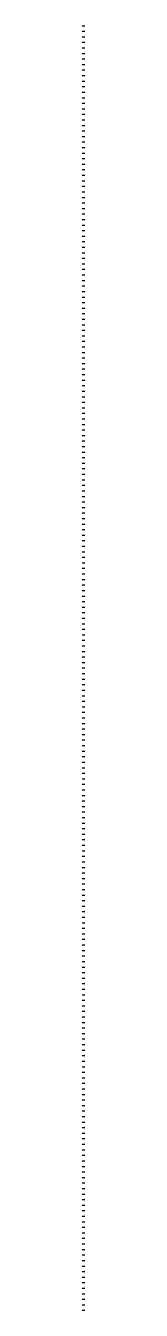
# Model space of a CAD drawing. Extents: x -13000 to 3070, y -764 to 30585.
# Drawn here: x -13000 to -12999, y 464 to 928 of the extents above; entities that cross this region are included whole.
import ezdxf

# ---------------------------------------------------------------- set-up
doc = ezdxf.new("R2010")
doc.units = 0
for name, color, linetype in [('COTA', 241, 'Continuous'), ('Hachura', 251, 'Continuous'), ('Madeira', 126, 'Continuous'), ('Painéis', 200, 'Continuous'), ('SARR_3.5x7', 81, 'Continuous'), ('texto', 7, 'Continuous')]:
    doc.layers.add(name, color=color, linetype=linetype)

msp = doc.modelspace()

# ---------------------------------------------------------------- linework, layer by layer
for p, q in [((-13000, 928), (-12999, 928)), ((-13000, 926), (-12999, 926)), ((-13000, 924), (-12999, 924)), ((-13000, 922), (-12999, 922)), ((-13000, 920), (-12999, 920)), ((-13000, 918), (-12999, 918)), ((-13000, 916), (-12999, 916)), ((-13000, 914), (-12999, 914)), ((-13000, 912), (-12999, 912)), ((-13000, 910), (-12999, 910)), ((-13000, 908), (-12999, 908)), ((-13000, 906), (-12999, 906)), ((-13000, 904), (-12999, 904)), ((-13000, 902), (-12999, 902)), ((-13000, 900), (-12999, 900)), ((-13000, 898), (-12999, 898)), ((-13000, 896), (-12999, 896)), ((-13000, 894), (-12999, 894)), ((-13000, 892), (-12999, 892)), ((-13000, 890), (-12999, 890)), ((-13000, 888), (-12999, 888)), ((-13000, 886), (-12999, 886)), ((-13000, 884), (-12999, 884)), ((-13000, 882), (-12999, 882)), ((-13000, 880), (-12999, 880)), ((-13000, 878), (-12999, 878)), ((-13000, 876), (-12999, 876)), ((-13000, 874), (-12999, 874)), ((-13000, 872), (-12999, 872)), ((-13000, 870), (-12999, 870)), ((-13000, 868), (-12999, 868)), ((-13000, 866), (-12999, 866)), ((-13000, 864), (-12999, 864)), ((-13000, 862), (-12999, 862)), ((-13000, 860), (-12999, 860)), ((-13000, 858), (-12999, 858)), ((-13000, 856), (-12999, 856)), ((-13000, 854), (-12999, 854)), ((-13000, 852), (-12999, 852)), ((-13000, 850), (-12999, 850)), ((-13000, 848), (-12999, 848)), ((-13000, 846), (-12999, 846)), ((-13000, 844), (-12999, 844)), ((-13000, 842), (-12999, 842)), ((-13000, 840), (-12999, 840)), ((-13000, 838), (-12999, 838)), ((-13000, 836), (-12999, 836)), ((-13000, 834), (-12999, 834)), ((-13000, 832), (-12999, 832)), ((-13000, 830), (-12999, 830)), ((-13000, 828), (-12999, 828)), ((-13000, 826), (-12999, 826)), ((-13000, 824), (-12999, 824)), ((-13000, 822), (-12999, 822)), ((-13000, 820), (-12999, 820)), ((-13000, 818), (-12999, 818)), ((-13000, 816), (-12999, 816)), ((-13000, 814), (-12999, 814)), ((-13000, 812), (-12999, 812)), ((-13000, 810), (-12999, 810)), ((-13000, 808), (-12999, 808)), ((-13000, 806), (-12999, 806)), ((-13000, 804), (-12999, 804)), ((-13000, 802), (-12999, 802)), ((-13000, 800), (-12999, 800)), ((-13000, 798), (-12999, 798)), ((-13000, 796), (-12999, 796)), ((-13000, 794), (-12999, 794)), ((-13000, 792), (-12999, 792)), ((-13000, 790), (-12999, 790)), ((-13000, 788), (-12999, 788)), ((-13000, 786), (-12999, 786)), ((-13000, 784), (-12999, 784)), ((-13000, 782), (-12999, 782)), ((-13000, 780), (-12999, 780)), ((-13000, 778), (-12999, 778)), ((-13000, 776), (-12999, 776)), ((-13000, 774), (-12999, 774)), ((-13000, 772), (-12999, 772)), ((-13000, 770), (-12999, 770)), ((-13000, 768), (-12999, 768)), ((-13000, 766), (-12999, 766)), ((-13000, 764), (-12999, 764)), ((-13000, 762), (-12999, 762)), ((-13000, 760), (-12999, 760)), ((-13000, 758), (-12999, 758)), ((-13000, 756), (-12999, 756)), ((-13000, 754), (-12999, 754)), ((-13000, 752), (-12999, 752)), ((-13000, 750), (-12999, 750)), ((-13000, 748), (-12999, 748)), ((-13000, 746), (-12999, 746)), ((-13000, 744), (-12999, 744)), ((-13000, 742), (-12999, 742)), ((-13000, 740), (-12999, 740)), ((-13000, 738), (-12999, 738)), ((-13000, 736), (-12999, 736)), ((-13000, 734), (-12999, 734)), ((-13000, 732), (-12999, 732)), ((-13000, 730), (-12999, 730)), ((-13000, 728), (-12999, 728)), ((-13000, 726), (-12999, 726)), ((-13000, 724), (-12999, 724)), ((-13000, 722), (-12999, 722)), ((-13000, 720), (-12999, 720)), ((-13000, 718), (-12999, 718)), ((-13000, 716), (-12999, 716)), ((-13000, 714), (-12999, 714)), ((-13000, 712), (-12999, 712)), ((-13000, 710), (-12999, 710)), ((-13000, 708), (-12999, 708)), ((-13000, 706), (-12999, 706)), ((-13000, 704), (-12999, 704)), ((-13000, 702), (-12999, 702)), ((-13000, 700), (-12999, 700)), ((-13000, 698), (-12999, 698)), ((-13000, 696), (-12999, 696)), ((-13000, 694), (-12999, 694)), ((-13000, 692), (-12999, 692)), ((-13000, 690), (-12999, 690)), ((-13000, 688), (-12999, 688)), ((-13000, 686), (-12999, 686)), ((-13000, 684), (-12999, 684)), ((-13000, 682), (-12999, 682)), ((-13000, 680), (-12999, 680)), ((-13000, 678), (-12999, 678)), ((-13000, 676), (-12999, 676)), ((-13000, 674), (-12999, 674)), ((-13000, 672), (-12999, 672)), ((-13000, 670), (-12999, 670)), ((-13000, 668), (-12999, 668)), ((-13000, 666), (-12999, 666)), ((-13000, 664), (-12999, 664)), ((-13000, 662), (-12999, 662)), ((-13000, 660), (-12999, 660)), ((-13000, 658), (-12999, 658)), ((-13000, 656), (-12999, 656)), ((-13000, 654), (-12999, 654)), ((-13000, 652), (-12999, 652)), ((-13000, 650), (-12999, 650)), ((-13000, 648), (-12999, 648)), ((-13000, 646), (-12999, 646)), ((-13000, 644), (-12999, 644)), ((-13000, 642), (-12999, 642)), ((-13000, 640), (-12999, 640)), ((-13000, 638), (-12999, 638)), ((-13000, 636), (-12999, 636)), ((-13000, 634), (-12999, 634)), ((-13000, 632), (-12999, 632)), ((-13000, 630), (-12999, 630)), ((-13000, 628), (-12999, 628)), ((-13000, 626), (-12999, 626)), ((-13000, 624), (-12999, 624)), ((-13000, 622), (-12999, 622)), ((-13000, 620), (-12999, 620)), ((-13000, 618), (-12999, 618)), ((-13000, 616), (-12999, 616)), ((-13000, 614), (-12999, 614)), ((-13000, 612), (-12999, 612)), ((-13000, 610), (-12999, 610)), ((-13000, 608), (-12999, 608)), ((-13000, 606), (-12999, 606)), ((-13000, 604), (-12999, 604)), ((-13000, 602), (-12999, 602)), ((-13000, 600), (-12999, 600)), ((-13000, 598), (-12999, 598)), ((-13000, 596), (-12999, 596)), ((-13000, 594), (-12999, 594)), ((-13000, 592), (-12999, 592)), ((-13000, 590), (-12999, 590)), ((-13000, 588), (-12999, 588)), ((-13000, 586), (-12999, 586)), ((-13000, 584), (-12999, 584)), ((-13000, 582), (-12999, 582)), ((-13000, 580), (-12999, 580)), ((-13000, 578), (-12999, 578)), ((-13000, 576), (-12999, 576)), ((-13000, 574), (-12999, 574)), ((-13000, 572), (-12999, 572)), ((-13000, 570), (-12999, 570)), ((-13000, 568), (-12999, 568)), ((-13000, 566), (-12999, 566)), ((-13000, 564), (-12999, 564)), ((-13000, 562), (-12999, 562)), ((-13000, 560), (-12999, 560)), ((-13000, 558), (-12999, 558)), ((-13000, 556), (-12999, 556)), ((-13000, 554), (-12999, 554)), ((-13000, 552), (-12999, 552)), ((-13000, 550), (-12999, 550)), ((-13000, 548), (-12999, 548)), ((-13000, 546), (-12999, 546)), ((-13000, 544), (-12999, 544)), ((-13000, 542), (-12999, 542)), ((-13000, 540), (-12999, 540)), ((-13000, 538), (-12999, 538)), ((-13000, 536), (-12999, 536)), ((-13000, 534), (-12999, 534)), ((-13000, 532), (-12999, 532)), ((-13000, 530), (-12999, 530)), ((-13000, 528), (-12999, 528)), ((-13000, 526), (-12999, 526)), ((-13000, 524), (-12999, 524)), ((-13000, 522), (-12999, 522)), ((-13000, 520), (-12999, 520)), ((-13000, 518), (-12999, 518)), ((-13000, 516), (-12999, 516)), ((-13000, 514), (-12999, 514)), ((-13000, 512), (-12999, 512)), ((-13000, 510), (-12999, 510)), ((-13000, 508), (-12999, 508)), ((-13000, 506), (-12999, 506)), ((-13000, 504), (-12999, 504)), ((-13000, 502), (-12999, 502)), ((-13000, 500), (-12999, 500)), ((-13000, 498), (-12999, 498)), ((-13000, 496), (-12999, 496)), ((-13000, 494), (-12999, 494)), ((-13000, 492), (-12999, 492)), ((-13000, 490), (-12999, 490)), ((-13000, 488), (-12999, 488)), ((-13000, 486), (-12999, 486)), ((-13000, 484), (-12999, 484)), ((-13000, 482), (-12999, 482)), ((-13000, 480), (-12999, 480)), ((-13000, 478), (-12999, 478)), ((-13000, 476), (-12999, 476)), ((-13000, 474), (-12999, 474)), ((-13000, 472), (-12999, 472)), ((-13000, 470), (-12999, 470)), ((-13000, 468), (-12999, 468)), ((-13000, 466), (-12999, 466)), ((-13000, 464), (-12999, 464))]:
    msp.add_line(p, q)
at = {"layer": 'COTA'}
for p, q in [((-13000, 928), (-12999, 928)), ((-13000, 926), (-12999, 926)), ((-13000, 924), (-12999, 924)), ((-13000, 922), (-12999, 922)), ((-13000, 920), (-12999, 920)), ((-13000, 918), (-12999, 918)), ((-13000, 916), (-12999, 916)), ((-13000, 914), (-12999, 914)), ((-13000, 912), (-12999, 912)), ((-13000, 910), (-12999, 910)), ((-13000, 908), (-12999, 908)), ((-13000, 906), (-12999, 906)), ((-13000, 904), (-12999, 904)), ((-13000, 902), (-12999, 902)), ((-13000, 900), (-12999, 900)), ((-13000, 898), (-12999, 898)), ((-13000, 896), (-12999, 896)), ((-13000, 894), (-12999, 894)), ((-13000, 892), (-12999, 892)), ((-13000, 890), (-12999, 890)), ((-13000, 888), (-12999, 888)), ((-13000, 886), (-12999, 886)), ((-13000, 884), (-12999, 884)), ((-13000, 882), (-12999, 882)), ((-13000, 880), (-12999, 880)), ((-13000, 878), (-12999, 878)), ((-13000, 876), (-12999, 876)), ((-13000, 874), (-12999, 874)), ((-13000, 872), (-12999, 872)), ((-13000, 870), (-12999, 870)), ((-13000, 868), (-12999, 868)), ((-13000, 866), (-12999, 866)), ((-13000, 864), (-12999, 864)), ((-13000, 862), (-12999, 862)), ((-13000, 860), (-12999, 860)), ((-13000, 858), (-12999, 858)), ((-13000, 856), (-12999, 856)), ((-13000, 854), (-12999, 854)), ((-13000, 852), (-12999, 852)), ((-13000, 850), (-12999, 850)), ((-13000, 848), (-12999, 848)), ((-13000, 846), (-12999, 846)), ((-13000, 844), (-12999, 844)), ((-13000, 842), (-12999, 842)), ((-13000, 840), (-12999, 840)), ((-13000, 838), (-12999, 838)), ((-13000, 836), (-12999, 836)), ((-13000, 834), (-12999, 834)), ((-13000, 832), (-12999, 832)), ((-13000, 830), (-12999, 830)), ((-13000, 828), (-12999, 828)), ((-13000, 826), (-12999, 826)), ((-13000, 824), (-12999, 824)), ((-13000, 822), (-12999, 822)), ((-13000, 820), (-12999, 820)), ((-13000, 818), (-12999, 818)), ((-13000, 816), (-12999, 816)), ((-13000, 814), (-12999, 814)), ((-13000, 812), (-12999, 812)), ((-13000, 810), (-12999, 810)), ((-13000, 808), (-12999, 808)), ((-13000, 806), (-12999, 806)), ((-13000, 804), (-12999, 804)), ((-13000, 802), (-12999, 802)), ((-13000, 800), (-12999, 800)), ((-13000, 798), (-12999, 798)), ((-13000, 796), (-12999, 796)), ((-13000, 794), (-12999, 794)), ((-13000, 792), (-12999, 792)), ((-13000, 790), (-12999, 790)), ((-13000, 788), (-12999, 788)), ((-13000, 786), (-12999, 786)), ((-13000, 784), (-12999, 784)), ((-13000, 782), (-12999, 782)), ((-13000, 780), (-12999, 780)), ((-13000, 778), (-12999, 778)), ((-13000, 776), (-12999, 776)), ((-13000, 774), (-12999, 774)), ((-13000, 772), (-12999, 772)), ((-13000, 770), (-12999, 770)), ((-13000, 768), (-12999, 768)), ((-13000, 766), (-12999, 766)), ((-13000, 764), (-12999, 764)), ((-13000, 762), (-12999, 762)), ((-13000, 760), (-12999, 760)), ((-13000, 758), (-12999, 758)), ((-13000, 756), (-12999, 756)), ((-13000, 754), (-12999, 754)), ((-13000, 752), (-12999, 752)), ((-13000, 750), (-12999, 750)), ((-13000, 748), (-12999, 748)), ((-13000, 746), (-12999, 746)), ((-13000, 744), (-12999, 744)), ((-13000, 742), (-12999, 742)), ((-13000, 740), (-12999, 740)), ((-13000, 738), (-12999, 738)), ((-13000, 736), (-12999, 736)), ((-13000, 734), (-12999, 734)), ((-13000, 732), (-12999, 732)), ((-13000, 730), (-12999, 730)), ((-13000, 728), (-12999, 728)), ((-13000, 726), (-12999, 726)), ((-13000, 724), (-12999, 724)), ((-13000, 722), (-12999, 722)), ((-13000, 720), (-12999, 720)), ((-13000, 718), (-12999, 718)), ((-13000, 716), (-12999, 716)), ((-13000, 714), (-12999, 714)), ((-13000, 712), (-12999, 712)), ((-13000, 710), (-12999, 710)), ((-13000, 708), (-12999, 708)), ((-13000, 706), (-12999, 706)), ((-13000, 704), (-12999, 704)), ((-13000, 702), (-12999, 702)), ((-13000, 700), (-12999, 700)), ((-13000, 698), (-12999, 698)), ((-13000, 696), (-12999, 696)), ((-13000, 694), (-12999, 694)), ((-13000, 692), (-12999, 692)), ((-13000, 690), (-12999, 690)), ((-13000, 688), (-12999, 688)), ((-13000, 686), (-12999, 686)), ((-13000, 684), (-12999, 684)), ((-13000, 682), (-12999, 682)), ((-13000, 680), (-12999, 680)), ((-13000, 678), (-12999, 678)), ((-13000, 676), (-12999, 676)), ((-13000, 674), (-12999, 674)), ((-13000, 672), (-12999, 672)), ((-13000, 670), (-12999, 670)), ((-13000, 668), (-12999, 668)), ((-13000, 666), (-12999, 666)), ((-13000, 664), (-12999, 664)), ((-13000, 662), (-12999, 662)), ((-13000, 660), (-12999, 660)), ((-13000, 658), (-12999, 658)), ((-13000, 656), (-12999, 656)), ((-13000, 654), (-12999, 654)), ((-13000, 652), (-12999, 652)), ((-13000, 650), (-12999, 650)), ((-13000, 648), (-12999, 648)), ((-13000, 646), (-12999, 646)), ((-13000, 644), (-12999, 644)), ((-13000, 642), (-12999, 642)), ((-13000, 640), (-12999, 640)), ((-13000, 638), (-12999, 638)), ((-13000, 636), (-12999, 636)), ((-13000, 634), (-12999, 634)), ((-13000, 632), (-12999, 632)), ((-13000, 630), (-12999, 630)), ((-13000, 628), (-12999, 628)), ((-13000, 626), (-12999, 626)), ((-13000, 624), (-12999, 624)), ((-13000, 622), (-12999, 622)), ((-13000, 620), (-12999, 620)), ((-13000, 618), (-12999, 618)), ((-13000, 616), (-12999, 616)), ((-13000, 614), (-12999, 614)), ((-13000, 612), (-12999, 612)), ((-13000, 610), (-12999, 610)), ((-13000, 608), (-12999, 608)), ((-13000, 606), (-12999, 606)), ((-13000, 604), (-12999, 604)), ((-13000, 602), (-12999, 602)), ((-13000, 600), (-12999, 600)), ((-13000, 598), (-12999, 598)), ((-13000, 596), (-12999, 596)), ((-13000, 594), (-12999, 594)), ((-13000, 592), (-12999, 592)), ((-13000, 590), (-12999, 590)), ((-13000, 588), (-12999, 588)), ((-13000, 586), (-12999, 586)), ((-13000, 584), (-12999, 584)), ((-13000, 582), (-12999, 582)), ((-13000, 580), (-12999, 580)), ((-13000, 578), (-12999, 578)), ((-13000, 576), (-12999, 576)), ((-13000, 574), (-12999, 574)), ((-13000, 572), (-12999, 572)), ((-13000, 570), (-12999, 570)), ((-13000, 568), (-12999, 568)), ((-13000, 566), (-12999, 566)), ((-13000, 564), (-12999, 564)), ((-13000, 562), (-12999, 562)), ((-13000, 560), (-12999, 560)), ((-13000, 558), (-12999, 558)), ((-13000, 556), (-12999, 556)), ((-13000, 554), (-12999, 554)), ((-13000, 552), (-12999, 552)), ((-13000, 550), (-12999, 550)), ((-13000, 548), (-12999, 548)), ((-13000, 546), (-12999, 546)), ((-13000, 544), (-12999, 544)), ((-13000, 542), (-12999, 542)), ((-13000, 540), (-12999, 540)), ((-13000, 538), (-12999, 538)), ((-13000, 536), (-12999, 536)), ((-13000, 534), (-12999, 534)), ((-13000, 532), (-12999, 532)), ((-13000, 530), (-12999, 530)), ((-13000, 528), (-12999, 528)), ((-13000, 526), (-12999, 526)), ((-13000, 524), (-12999, 524)), ((-13000, 522), (-12999, 522)), ((-13000, 520), (-12999, 520)), ((-13000, 518), (-12999, 518)), ((-13000, 516), (-12999, 516)), ((-13000, 514), (-12999, 514)), ((-13000, 512), (-12999, 512)), ((-13000, 510), (-12999, 510)), ((-13000, 508), (-12999, 508)), ((-13000, 506), (-12999, 506)), ((-13000, 504), (-12999, 504)), ((-13000, 502), (-12999, 502)), ((-13000, 500), (-12999, 500)), ((-13000, 498), (-12999, 498)), ((-13000, 496), (-12999, 496)), ((-13000, 494), (-12999, 494)), ((-13000, 492), (-12999, 492)), ((-13000, 490), (-12999, 490)), ((-13000, 488), (-12999, 488)), ((-13000, 486), (-12999, 486)), ((-13000, 484), (-12999, 484)), ((-13000, 482), (-12999, 482)), ((-13000, 480), (-12999, 480)), ((-13000, 478), (-12999, 478)), ((-13000, 476), (-12999, 476)), ((-13000, 474), (-12999, 474)), ((-13000, 472), (-12999, 472)), ((-13000, 470), (-12999, 470)), ((-13000, 468), (-12999, 468)), ((-13000, 466), (-12999, 466)), ((-13000, 464), (-12999, 464))]:
    msp.add_line(p, q, dxfattribs=at)
at = {"layer": 'Hachura'}
for p, q in [((-13000, 912), (-12999, 912)), ((-13000, 910), (-12999, 910)), ((-13000, 908), (-12999, 908)), ((-13000, 906), (-12999, 906)), ((-13000, 904), (-12999, 904)), ((-13000, 902), (-12999, 902)), ((-13000, 900), (-12999, 900)), ((-13000, 898), (-12999, 898)), ((-13000, 896), (-12999, 896)), ((-13000, 894), (-12999, 894)), ((-13000, 892), (-12999, 892)), ((-13000, 890), (-12999, 890)), ((-13000, 888), (-12999, 888)), ((-13000, 886), (-12999, 886)), ((-13000, 884), (-12999, 884)), ((-13000, 882), (-12999, 882)), ((-13000, 880), (-12999, 880)), ((-13000, 878), (-12999, 878)), ((-13000, 876), (-12999, 876)), ((-13000, 874), (-12999, 874)), ((-13000, 872), (-12999, 872)), ((-13000, 870), (-12999, 870)), ((-13000, 868), (-12999, 868)), ((-13000, 866), (-12999, 866)), ((-13000, 864), (-12999, 864)), ((-13000, 862), (-12999, 862)), ((-13000, 860), (-12999, 860)), ((-13000, 858), (-12999, 858)), ((-13000, 856), (-12999, 856)), ((-13000, 854), (-12999, 854)), ((-13000, 852), (-12999, 852)), ((-13000, 850), (-12999, 850)), ((-13000, 848), (-12999, 848)), ((-13000, 846), (-12999, 846)), ((-13000, 844), (-12999, 844)), ((-13000, 842), (-12999, 842)), ((-13000, 840), (-12999, 840)), ((-13000, 838), (-12999, 838)), ((-13000, 836), (-12999, 836)), ((-13000, 834), (-12999, 834)), ((-13000, 832), (-12999, 832)), ((-13000, 830), (-12999, 830)), ((-13000, 828), (-12999, 828)), ((-13000, 826), (-12999, 826)), ((-13000, 824), (-12999, 824)), ((-13000, 822), (-12999, 822)), ((-13000, 820), (-12999, 820)), ((-13000, 818), (-12999, 818)), ((-13000, 816), (-12999, 816)), ((-13000, 814), (-12999, 814)), ((-13000, 812), (-12999, 812)), ((-13000, 810), (-12999, 810)), ((-13000, 808), (-12999, 808)), ((-13000, 806), (-12999, 806)), ((-13000, 804), (-12999, 804)), ((-13000, 802), (-12999, 802)), ((-13000, 800), (-12999, 800)), ((-13000, 798), (-12999, 798)), ((-13000, 796), (-12999, 796)), ((-13000, 794), (-12999, 794)), ((-13000, 792), (-12999, 792)), ((-13000, 790), (-12999, 790)), ((-13000, 788), (-12999, 788)), ((-13000, 786), (-12999, 786)), ((-13000, 784), (-12999, 784)), ((-13000, 782), (-12999, 782)), ((-13000, 780), (-12999, 780)), ((-13000, 778), (-12999, 778)), ((-13000, 776), (-12999, 776)), ((-13000, 774), (-12999, 774)), ((-13000, 772), (-12999, 772)), ((-13000, 770), (-12999, 770)), ((-13000, 768), (-12999, 768)), ((-13000, 766), (-12999, 766)), ((-13000, 764), (-12999, 764)), ((-13000, 762), (-12999, 762)), ((-13000, 760), (-12999, 760)), ((-13000, 758), (-12999, 758)), ((-13000, 756), (-12999, 756)), ((-13000, 754), (-12999, 754)), ((-13000, 752), (-12999, 752)), ((-13000, 750), (-12999, 750)), ((-13000, 748), (-12999, 748)), ((-13000, 746), (-12999, 746)), ((-13000, 744), (-12999, 744)), ((-13000, 742), (-12999, 742)), ((-13000, 740), (-12999, 740)), ((-13000, 738), (-12999, 738)), ((-13000, 736), (-12999, 736)), ((-13000, 734), (-12999, 734)), ((-13000, 732), (-12999, 732)), ((-13000, 730), (-12999, 730)), ((-13000, 728), (-12999, 728)), ((-13000, 726), (-12999, 726)), ((-13000, 724), (-12999, 724)), ((-13000, 722), (-12999, 722)), ((-13000, 720), (-12999, 720)), ((-13000, 718), (-12999, 718)), ((-13000, 716), (-12999, 716)), ((-13000, 714), (-12999, 714)), ((-13000, 712), (-12999, 712)), ((-13000, 710), (-12999, 710)), ((-13000, 708), (-12999, 708)), ((-13000, 706), (-12999, 706)), ((-13000, 704), (-12999, 704)), ((-13000, 702), (-12999, 702)), ((-13000, 700), (-12999, 700)), ((-13000, 698), (-12999, 698)), ((-13000, 696), (-12999, 696)), ((-13000, 694), (-12999, 694)), ((-13000, 692), (-12999, 692)), ((-13000, 690), (-12999, 690)), ((-13000, 688), (-12999, 688)), ((-13000, 686), (-12999, 686)), ((-13000, 684), (-12999, 684)), ((-13000, 682), (-12999, 682)), ((-13000, 680), (-12999, 680)), ((-13000, 678), (-12999, 678)), ((-13000, 676), (-12999, 676)), ((-13000, 674), (-12999, 674)), ((-13000, 672), (-12999, 672)), ((-13000, 670), (-12999, 670)), ((-13000, 668), (-12999, 668)), ((-13000, 666), (-12999, 666)), ((-13000, 664), (-12999, 664)), ((-13000, 662), (-12999, 662)), ((-13000, 660), (-12999, 660)), ((-13000, 658), (-12999, 658)), ((-13000, 656), (-12999, 656)), ((-13000, 654), (-12999, 654)), ((-13000, 652), (-12999, 652)), ((-13000, 650), (-12999, 650)), ((-13000, 648), (-12999, 648)), ((-13000, 646), (-12999, 646)), ((-13000, 644), (-12999, 644)), ((-13000, 642), (-12999, 642)), ((-13000, 640), (-12999, 640)), ((-13000, 638), (-12999, 638)), ((-13000, 636), (-12999, 636)), ((-13000, 634), (-12999, 634)), ((-13000, 632), (-12999, 632)), ((-13000, 630), (-12999, 630)), ((-13000, 628), (-12999, 628)), ((-13000, 626), (-12999, 626)), ((-13000, 624), (-12999, 624)), ((-13000, 622), (-12999, 622)), ((-13000, 620), (-12999, 620)), ((-13000, 618), (-12999, 618)), ((-13000, 616), (-12999, 616)), ((-13000, 614), (-12999, 614)), ((-13000, 612), (-12999, 612)), ((-13000, 610), (-12999, 610)), ((-13000, 608), (-12999, 608)), ((-13000, 606), (-12999, 606)), ((-13000, 604), (-12999, 604)), ((-13000, 602), (-12999, 602)), ((-13000, 600), (-12999, 600)), ((-13000, 598), (-12999, 598)), ((-13000, 596), (-12999, 596)), ((-13000, 594), (-12999, 594)), ((-13000, 592), (-12999, 592)), ((-13000, 590), (-12999, 590)), ((-13000, 588), (-12999, 588)), ((-13000, 586), (-12999, 586)), ((-13000, 584), (-12999, 584)), ((-13000, 582), (-12999, 582)), ((-13000, 580), (-12999, 580)), ((-13000, 578), (-12999, 578)), ((-13000, 576), (-12999, 576)), ((-13000, 574), (-12999, 574)), ((-13000, 572), (-12999, 572)), ((-13000, 570), (-12999, 570)), ((-13000, 568), (-12999, 568)), ((-13000, 566), (-12999, 566)), ((-13000, 564), (-12999, 564)), ((-13000, 562), (-12999, 562)), ((-13000, 560), (-12999, 560)), ((-13000, 558), (-12999, 558)), ((-13000, 556), (-12999, 556)), ((-13000, 554), (-12999, 554)), ((-13000, 552), (-12999, 552)), ((-13000, 550), (-12999, 550)), ((-13000, 548), (-12999, 548)), ((-13000, 546), (-12999, 546)), ((-13000, 544), (-12999, 544)), ((-13000, 542), (-12999, 542)), ((-13000, 540), (-12999, 540)), ((-13000, 538), (-12999, 538)), ((-13000, 536), (-12999, 536)), ((-13000, 534), (-12999, 534)), ((-13000, 532), (-12999, 532)), ((-13000, 530), (-12999, 530)), ((-13000, 528), (-12999, 528)), ((-13000, 526), (-12999, 526)), ((-13000, 524), (-12999, 524)), ((-13000, 522), (-12999, 522)), ((-13000, 520), (-12999, 520)), ((-13000, 518), (-12999, 518)), ((-13000, 516), (-12999, 516)), ((-13000, 514), (-12999, 514)), ((-13000, 512), (-12999, 512)), ((-13000, 510), (-12999, 510)), ((-13000, 508), (-12999, 508)), ((-13000, 506), (-12999, 506)), ((-13000, 504), (-12999, 504)), ((-13000, 502), (-12999, 502)), ((-13000, 500), (-12999, 500)), ((-13000, 498), (-12999, 498)), ((-13000, 496), (-12999, 496)), ((-13000, 494), (-12999, 494)), ((-13000, 492), (-12999, 492)), ((-13000, 490), (-12999, 490)), ((-13000, 488), (-12999, 488)), ((-13000, 486), (-12999, 486)), ((-13000, 484), (-12999, 484)), ((-13000, 482), (-12999, 482)), ((-13000, 480), (-12999, 480)), ((-13000, 478), (-12999, 478)), ((-13000, 476), (-12999, 476)), ((-13000, 474), (-12999, 474)), ((-13000, 472), (-12999, 472)), ((-13000, 470), (-12999, 470)), ((-13000, 468), (-12999, 468)), ((-13000, 466), (-12999, 466)), ((-13000, 464), (-12999, 464))]:
    msp.add_line(p, q, dxfattribs=at)
at = {"layer": 'Madeira'}
for p, q in [((-13000, 684), (-12999, 684)), ((-13000, 682), (-12999, 682)), ((-13000, 680), (-12999, 680)), ((-13000, 678), (-12999, 678)), ((-13000, 676), (-12999, 676)), ((-13000, 674), (-12999, 674)), ((-13000, 672), (-12999, 672)), ((-13000, 670), (-12999, 670)), ((-13000, 668), (-12999, 668)), ((-13000, 666), (-12999, 666)), ((-13000, 664), (-12999, 664)), ((-13000, 662), (-12999, 662)), ((-13000, 660), (-12999, 660)), ((-13000, 658), (-12999, 658)), ((-13000, 656), (-12999, 656)), ((-13000, 654), (-12999, 654)), ((-13000, 652), (-12999, 652)), ((-13000, 650), (-12999, 650)), ((-13000, 648), (-12999, 648)), ((-13000, 646), (-12999, 646)), ((-13000, 644), (-12999, 644)), ((-13000, 642), (-12999, 642)), ((-13000, 640), (-12999, 640)), ((-13000, 638), (-12999, 638)), ((-13000, 636), (-12999, 636)), ((-13000, 634), (-12999, 634)), ((-13000, 632), (-12999, 632)), ((-13000, 630), (-12999, 630)), ((-13000, 628), (-12999, 628)), ((-13000, 626), (-12999, 626)), ((-13000, 624), (-12999, 624)), ((-13000, 622), (-12999, 622)), ((-13000, 620), (-12999, 620)), ((-13000, 618), (-12999, 618)), ((-13000, 616), (-12999, 616)), ((-13000, 614), (-12999, 614)), ((-13000, 612), (-12999, 612)), ((-13000, 610), (-12999, 610)), ((-13000, 608), (-12999, 608)), ((-13000, 606), (-12999, 606)), ((-13000, 604), (-12999, 604)), ((-13000, 602), (-12999, 602)), ((-13000, 600), (-12999, 600)), ((-13000, 598), (-12999, 598)), ((-13000, 596), (-12999, 596)), ((-13000, 594), (-12999, 594)), ((-13000, 592), (-12999, 592)), ((-13000, 590), (-12999, 590)), ((-13000, 588), (-12999, 588)), ((-13000, 586), (-12999, 586)), ((-13000, 584), (-12999, 584)), ((-13000, 582), (-12999, 582)), ((-13000, 580), (-12999, 580)), ((-13000, 578), (-12999, 578)), ((-13000, 576), (-12999, 576)), ((-13000, 574), (-12999, 574)), ((-13000, 572), (-12999, 572)), ((-13000, 570), (-12999, 570)), ((-13000, 568), (-12999, 568)), ((-13000, 566), (-12999, 566)), ((-13000, 564), (-12999, 564)), ((-13000, 562), (-12999, 562)), ((-13000, 560), (-12999, 560)), ((-13000, 558), (-12999, 558)), ((-13000, 556), (-12999, 556)), ((-13000, 554), (-12999, 554)), ((-13000, 552), (-12999, 552)), ((-13000, 550), (-12999, 550)), ((-13000, 548), (-12999, 548)), ((-13000, 546), (-12999, 546)), ((-13000, 544), (-12999, 544)), ((-13000, 542), (-12999, 542)), ((-13000, 540), (-12999, 540)), ((-13000, 538), (-12999, 538)), ((-13000, 536), (-12999, 536)), ((-13000, 534), (-12999, 534)), ((-13000, 532), (-12999, 532)), ((-13000, 530), (-12999, 530)), ((-13000, 528), (-12999, 528)), ((-13000, 526), (-12999, 526)), ((-13000, 524), (-12999, 524)), ((-13000, 522), (-12999, 522)), ((-13000, 520), (-12999, 520)), ((-13000, 518), (-12999, 518)), ((-13000, 516), (-12999, 516)), ((-13000, 514), (-12999, 514)), ((-13000, 512), (-12999, 512)), ((-13000, 510), (-12999, 510)), ((-13000, 508), (-12999, 508)), ((-13000, 506), (-12999, 506)), ((-13000, 504), (-12999, 504)), ((-13000, 502), (-12999, 502)), ((-13000, 500), (-12999, 500)), ((-13000, 498), (-12999, 498)), ((-13000, 496), (-12999, 496)), ((-13000, 494), (-12999, 494)), ((-13000, 492), (-12999, 492)), ((-13000, 490), (-12999, 490)), ((-13000, 488), (-12999, 488)), ((-13000, 486), (-12999, 486)), ((-13000, 484), (-12999, 484)), ((-13000, 482), (-12999, 482)), ((-13000, 480), (-12999, 480)), ((-13000, 478), (-12999, 478)), ((-13000, 476), (-12999, 476)), ((-13000, 474), (-12999, 474)), ((-13000, 472), (-12999, 472)), ((-13000, 470), (-12999, 470)), ((-13000, 468), (-12999, 468)), ((-13000, 466), (-12999, 466)), ((-13000, 464), (-12999, 464))]:
    msp.add_line(p, q, dxfattribs=at)
at = {"layer": 'Painéis'}
for p, q in [((-13000, 928), (-12999, 928)), ((-13000, 926), (-12999, 926)), ((-13000, 924), (-12999, 924)), ((-13000, 922), (-12999, 922)), ((-13000, 920), (-12999, 920)), ((-13000, 918), (-12999, 918)), ((-13000, 916), (-12999, 916)), ((-13000, 914), (-12999, 914)), ((-13000, 912), (-12999, 912)), ((-13000, 910), (-12999, 910)), ((-13000, 908), (-12999, 908)), ((-13000, 906), (-12999, 906)), ((-13000, 904), (-12999, 904)), ((-13000, 902), (-12999, 902)), ((-13000, 900), (-12999, 900)), ((-13000, 898), (-12999, 898)), ((-13000, 896), (-12999, 896)), ((-13000, 894), (-12999, 894)), ((-13000, 892), (-12999, 892)), ((-13000, 890), (-12999, 890)), ((-13000, 888), (-12999, 888)), ((-13000, 886), (-12999, 886)), ((-13000, 884), (-12999, 884)), ((-13000, 882), (-12999, 882)), ((-13000, 880), (-12999, 880)), ((-13000, 878), (-12999, 878)), ((-13000, 876), (-12999, 876)), ((-13000, 874), (-12999, 874)), ((-13000, 872), (-12999, 872)), ((-13000, 870), (-12999, 870)), ((-13000, 868), (-12999, 868)), ((-13000, 866), (-12999, 866)), ((-13000, 864), (-12999, 864)), ((-13000, 862), (-12999, 862)), ((-13000, 860), (-12999, 860)), ((-13000, 858), (-12999, 858)), ((-13000, 856), (-12999, 856)), ((-13000, 854), (-12999, 854)), ((-13000, 852), (-12999, 852)), ((-13000, 850), (-12999, 850)), ((-13000, 848), (-12999, 848)), ((-13000, 846), (-12999, 846)), ((-13000, 844), (-12999, 844)), ((-13000, 842), (-12999, 842)), ((-13000, 840), (-12999, 840)), ((-13000, 838), (-12999, 838)), ((-13000, 836), (-12999, 836)), ((-13000, 834), (-12999, 834)), ((-13000, 832), (-12999, 832)), ((-13000, 830), (-12999, 830)), ((-13000, 828), (-12999, 828)), ((-13000, 826), (-12999, 826)), ((-13000, 824), (-12999, 824)), ((-13000, 822), (-12999, 822)), ((-13000, 820), (-12999, 820)), ((-13000, 818), (-12999, 818)), ((-13000, 816), (-12999, 816)), ((-13000, 814), (-12999, 814)), ((-13000, 812), (-12999, 812)), ((-13000, 810), (-12999, 810)), ((-13000, 808), (-12999, 808)), ((-13000, 806), (-12999, 806)), ((-13000, 804), (-12999, 804)), ((-13000, 802), (-12999, 802)), ((-13000, 800), (-12999, 800)), ((-13000, 798), (-12999, 798)), ((-13000, 796), (-12999, 796)), ((-13000, 794), (-12999, 794)), ((-13000, 792), (-12999, 792)), ((-13000, 790), (-12999, 790)), ((-13000, 788), (-12999, 788)), ((-13000, 786), (-12999, 786)), ((-13000, 784), (-12999, 784)), ((-13000, 782), (-12999, 782)), ((-13000, 780), (-12999, 780)), ((-13000, 778), (-12999, 778)), ((-13000, 776), (-12999, 776)), ((-13000, 774), (-12999, 774)), ((-13000, 772), (-12999, 772)), ((-13000, 770), (-12999, 770)), ((-13000, 768), (-12999, 768)), ((-13000, 766), (-12999, 766)), ((-13000, 764), (-12999, 764)), ((-13000, 762), (-12999, 762)), ((-13000, 760), (-12999, 760)), ((-13000, 758), (-12999, 758)), ((-13000, 756), (-12999, 756)), ((-13000, 754), (-12999, 754)), ((-13000, 752), (-12999, 752)), ((-13000, 750), (-12999, 750)), ((-13000, 748), (-12999, 748)), ((-13000, 746), (-12999, 746)), ((-13000, 744), (-12999, 744)), ((-13000, 742), (-12999, 742)), ((-13000, 740), (-12999, 740)), ((-13000, 738), (-12999, 738)), ((-13000, 736), (-12999, 736)), ((-13000, 734), (-12999, 734)), ((-13000, 732), (-12999, 732)), ((-13000, 730), (-12999, 730)), ((-13000, 728), (-12999, 728)), ((-13000, 726), (-12999, 726)), ((-13000, 724), (-12999, 724)), ((-13000, 722), (-12999, 722)), ((-13000, 720), (-12999, 720)), ((-13000, 718), (-12999, 718)), ((-13000, 716), (-12999, 716)), ((-13000, 714), (-12999, 714)), ((-13000, 712), (-12999, 712)), ((-13000, 710), (-12999, 710)), ((-13000, 708), (-12999, 708)), ((-13000, 706), (-12999, 706)), ((-13000, 704), (-12999, 704)), ((-13000, 702), (-12999, 702)), ((-13000, 700), (-12999, 700)), ((-13000, 698), (-12999, 698)), ((-13000, 696), (-12999, 696)), ((-13000, 694), (-12999, 694)), ((-13000, 692), (-12999, 692)), ((-13000, 690), (-12999, 690)), ((-13000, 688), (-12999, 688)), ((-13000, 686), (-12999, 686)), ((-13000, 684), (-12999, 684)), ((-13000, 682), (-12999, 682)), ((-13000, 680), (-12999, 680)), ((-13000, 678), (-12999, 678)), ((-13000, 676), (-12999, 676)), ((-13000, 674), (-12999, 674)), ((-13000, 672), (-12999, 672)), ((-13000, 670), (-12999, 670)), ((-13000, 668), (-12999, 668)), ((-13000, 666), (-12999, 666)), ((-13000, 664), (-12999, 664)), ((-13000, 662), (-12999, 662)), ((-13000, 660), (-12999, 660)), ((-13000, 658), (-12999, 658)), ((-13000, 656), (-12999, 656)), ((-13000, 654), (-12999, 654)), ((-13000, 652), (-12999, 652)), ((-13000, 650), (-12999, 650)), ((-13000, 648), (-12999, 648)), ((-13000, 646), (-12999, 646)), ((-13000, 644), (-12999, 644)), ((-13000, 642), (-12999, 642)), ((-13000, 640), (-12999, 640)), ((-13000, 638), (-12999, 638)), ((-13000, 636), (-12999, 636)), ((-13000, 634), (-12999, 634)), ((-13000, 632), (-12999, 632)), ((-13000, 630), (-12999, 630)), ((-13000, 628), (-12999, 628)), ((-13000, 626), (-12999, 626)), ((-13000, 624), (-12999, 624)), ((-13000, 622), (-12999, 622)), ((-13000, 620), (-12999, 620)), ((-13000, 618), (-12999, 618)), ((-13000, 616), (-12999, 616)), ((-13000, 614), (-12999, 614)), ((-13000, 612), (-12999, 612)), ((-13000, 610), (-12999, 610)), ((-13000, 608), (-12999, 608)), ((-13000, 606), (-12999, 606)), ((-13000, 604), (-12999, 604)), ((-13000, 602), (-12999, 602)), ((-13000, 600), (-12999, 600)), ((-13000, 598), (-12999, 598)), ((-13000, 596), (-12999, 596)), ((-13000, 594), (-12999, 594)), ((-13000, 592), (-12999, 592)), ((-13000, 590), (-12999, 590)), ((-13000, 588), (-12999, 588)), ((-13000, 586), (-12999, 586)), ((-13000, 584), (-12999, 584)), ((-13000, 582), (-12999, 582)), ((-13000, 580), (-12999, 580)), ((-13000, 578), (-12999, 578)), ((-13000, 576), (-12999, 576)), ((-13000, 574), (-12999, 574)), ((-13000, 572), (-12999, 572)), ((-13000, 570), (-12999, 570)), ((-13000, 568), (-12999, 568)), ((-13000, 566), (-12999, 566)), ((-13000, 564), (-12999, 564)), ((-13000, 562), (-12999, 562)), ((-13000, 560), (-12999, 560)), ((-13000, 558), (-12999, 558)), ((-13000, 556), (-12999, 556)), ((-13000, 554), (-12999, 554)), ((-13000, 552), (-12999, 552)), ((-13000, 550), (-12999, 550)), ((-13000, 548), (-12999, 548)), ((-13000, 546), (-12999, 546)), ((-13000, 544), (-12999, 544)), ((-13000, 542), (-12999, 542)), ((-13000, 540), (-12999, 540)), ((-13000, 538), (-12999, 538)), ((-13000, 536), (-12999, 536)), ((-13000, 534), (-12999, 534)), ((-13000, 532), (-12999, 532)), ((-13000, 530), (-12999, 530)), ((-13000, 528), (-12999, 528)), ((-13000, 526), (-12999, 526)), ((-13000, 524), (-12999, 524)), ((-13000, 522), (-12999, 522)), ((-13000, 520), (-12999, 520)), ((-13000, 518), (-12999, 518)), ((-13000, 516), (-12999, 516)), ((-13000, 514), (-12999, 514)), ((-13000, 512), (-12999, 512)), ((-13000, 510), (-12999, 510)), ((-13000, 508), (-12999, 508)), ((-13000, 506), (-12999, 506)), ((-13000, 504), (-12999, 504)), ((-13000, 502), (-12999, 502)), ((-13000, 500), (-12999, 500)), ((-13000, 498), (-12999, 498)), ((-13000, 496), (-12999, 496)), ((-13000, 494), (-12999, 494)), ((-13000, 492), (-12999, 492)), ((-13000, 490), (-12999, 490)), ((-13000, 488), (-12999, 488)), ((-13000, 486), (-12999, 486)), ((-13000, 484), (-12999, 484)), ((-13000, 482), (-12999, 482)), ((-13000, 480), (-12999, 480)), ((-13000, 478), (-12999, 478)), ((-13000, 476), (-12999, 476)), ((-13000, 474), (-12999, 474)), ((-13000, 472), (-12999, 472)), ((-13000, 470), (-12999, 470)), ((-13000, 468), (-12999, 468)), ((-13000, 466), (-12999, 466)), ((-13000, 464), (-12999, 464))]:
    msp.add_line(p, q, dxfattribs=at)
at = {"layer": 'SARR_3.5x7'}
for p, q in [((-13000, 928), (-12999, 928)), ((-13000, 926), (-12999, 926)), ((-13000, 924), (-12999, 924)), ((-13000, 922), (-12999, 922)), ((-13000, 920), (-12999, 920)), ((-13000, 918), (-12999, 918)), ((-13000, 916), (-12999, 916)), ((-13000, 914), (-12999, 914)), ((-13000, 912), (-12999, 912)), ((-13000, 910), (-12999, 910)), ((-13000, 908), (-12999, 908)), ((-13000, 906), (-12999, 906)), ((-13000, 904), (-12999, 904)), ((-13000, 902), (-12999, 902)), ((-13000, 900), (-12999, 900)), ((-13000, 898), (-12999, 898)), ((-13000, 896), (-12999, 896)), ((-13000, 894), (-12999, 894)), ((-13000, 892), (-12999, 892)), ((-13000, 890), (-12999, 890)), ((-13000, 888), (-12999, 888)), ((-13000, 886), (-12999, 886)), ((-13000, 884), (-12999, 884)), ((-13000, 882), (-12999, 882)), ((-13000, 880), (-12999, 880)), ((-13000, 878), (-12999, 878)), ((-13000, 876), (-12999, 876)), ((-13000, 874), (-12999, 874)), ((-13000, 872), (-12999, 872)), ((-13000, 870), (-12999, 870)), ((-13000, 868), (-12999, 868)), ((-13000, 866), (-12999, 866)), ((-13000, 864), (-12999, 864)), ((-13000, 862), (-12999, 862)), ((-13000, 860), (-12999, 860)), ((-13000, 858), (-12999, 858)), ((-13000, 856), (-12999, 856)), ((-13000, 854), (-12999, 854)), ((-13000, 852), (-12999, 852)), ((-13000, 850), (-12999, 850)), ((-13000, 848), (-12999, 848)), ((-13000, 846), (-12999, 846)), ((-13000, 844), (-12999, 844)), ((-13000, 842), (-12999, 842)), ((-13000, 840), (-12999, 840)), ((-13000, 838), (-12999, 838)), ((-13000, 836), (-12999, 836)), ((-13000, 834), (-12999, 834)), ((-13000, 832), (-12999, 832)), ((-13000, 830), (-12999, 830)), ((-13000, 828), (-12999, 828)), ((-13000, 826), (-12999, 826)), ((-13000, 824), (-12999, 824)), ((-13000, 822), (-12999, 822)), ((-13000, 820), (-12999, 820)), ((-13000, 818), (-12999, 818)), ((-13000, 816), (-12999, 816)), ((-13000, 814), (-12999, 814)), ((-13000, 812), (-12999, 812)), ((-13000, 810), (-12999, 810)), ((-13000, 808), (-12999, 808)), ((-13000, 806), (-12999, 806)), ((-13000, 804), (-12999, 804)), ((-13000, 802), (-12999, 802)), ((-13000, 800), (-12999, 800)), ((-13000, 798), (-12999, 798)), ((-13000, 796), (-12999, 796)), ((-13000, 794), (-12999, 794)), ((-13000, 792), (-12999, 792)), ((-13000, 790), (-12999, 790)), ((-13000, 788), (-12999, 788)), ((-13000, 786), (-12999, 786)), ((-13000, 784), (-12999, 784)), ((-13000, 782), (-12999, 782)), ((-13000, 780), (-12999, 780)), ((-13000, 778), (-12999, 778)), ((-13000, 776), (-12999, 776)), ((-13000, 774), (-12999, 774)), ((-13000, 772), (-12999, 772)), ((-13000, 770), (-12999, 770)), ((-13000, 768), (-12999, 768)), ((-13000, 766), (-12999, 766)), ((-13000, 764), (-12999, 764)), ((-13000, 762), (-12999, 762)), ((-13000, 760), (-12999, 760)), ((-13000, 758), (-12999, 758)), ((-13000, 756), (-12999, 756)), ((-13000, 754), (-12999, 754)), ((-13000, 752), (-12999, 752)), ((-13000, 750), (-12999, 750)), ((-13000, 748), (-12999, 748)), ((-13000, 746), (-12999, 746)), ((-13000, 744), (-12999, 744)), ((-13000, 742), (-12999, 742)), ((-13000, 740), (-12999, 740)), ((-13000, 738), (-12999, 738)), ((-13000, 736), (-12999, 736)), ((-13000, 734), (-12999, 734)), ((-13000, 732), (-12999, 732)), ((-13000, 730), (-12999, 730)), ((-13000, 728), (-12999, 728)), ((-13000, 726), (-12999, 726)), ((-13000, 724), (-12999, 724)), ((-13000, 722), (-12999, 722)), ((-13000, 720), (-12999, 720)), ((-13000, 718), (-12999, 718)), ((-13000, 716), (-12999, 716)), ((-13000, 714), (-12999, 714)), ((-13000, 712), (-12999, 712)), ((-13000, 710), (-12999, 710)), ((-13000, 708), (-12999, 708)), ((-13000, 706), (-12999, 706)), ((-13000, 704), (-12999, 704)), ((-13000, 702), (-12999, 702)), ((-13000, 700), (-12999, 700)), ((-13000, 698), (-12999, 698)), ((-13000, 696), (-12999, 696)), ((-13000, 694), (-12999, 694)), ((-13000, 692), (-12999, 692)), ((-13000, 690), (-12999, 690)), ((-13000, 688), (-12999, 688)), ((-13000, 686), (-12999, 686)), ((-13000, 684), (-12999, 684)), ((-13000, 682), (-12999, 682)), ((-13000, 680), (-12999, 680)), ((-13000, 678), (-12999, 678)), ((-13000, 676), (-12999, 676)), ((-13000, 674), (-12999, 674)), ((-13000, 672), (-12999, 672)), ((-13000, 670), (-12999, 670)), ((-13000, 668), (-12999, 668)), ((-13000, 666), (-12999, 666)), ((-13000, 664), (-12999, 664)), ((-13000, 662), (-12999, 662)), ((-13000, 660), (-12999, 660)), ((-13000, 658), (-12999, 658)), ((-13000, 656), (-12999, 656)), ((-13000, 654), (-12999, 654)), ((-13000, 652), (-12999, 652)), ((-13000, 650), (-12999, 650)), ((-13000, 648), (-12999, 648)), ((-13000, 646), (-12999, 646)), ((-13000, 644), (-12999, 644)), ((-13000, 642), (-12999, 642)), ((-13000, 640), (-12999, 640)), ((-13000, 638), (-12999, 638)), ((-13000, 636), (-12999, 636)), ((-13000, 634), (-12999, 634)), ((-13000, 632), (-12999, 632)), ((-13000, 630), (-12999, 630)), ((-13000, 628), (-12999, 628)), ((-13000, 626), (-12999, 626)), ((-13000, 624), (-12999, 624)), ((-13000, 622), (-12999, 622)), ((-13000, 620), (-12999, 620)), ((-13000, 618), (-12999, 618)), ((-13000, 616), (-12999, 616)), ((-13000, 614), (-12999, 614)), ((-13000, 612), (-12999, 612)), ((-13000, 610), (-12999, 610)), ((-13000, 608), (-12999, 608)), ((-13000, 606), (-12999, 606)), ((-13000, 604), (-12999, 604)), ((-13000, 602), (-12999, 602)), ((-13000, 600), (-12999, 600)), ((-13000, 598), (-12999, 598)), ((-13000, 596), (-12999, 596)), ((-13000, 594), (-12999, 594)), ((-13000, 592), (-12999, 592)), ((-13000, 590), (-12999, 590)), ((-13000, 588), (-12999, 588)), ((-13000, 586), (-12999, 586)), ((-13000, 584), (-12999, 584)), ((-13000, 582), (-12999, 582)), ((-13000, 580), (-12999, 580)), ((-13000, 578), (-12999, 578)), ((-13000, 576), (-12999, 576)), ((-13000, 574), (-12999, 574)), ((-13000, 572), (-12999, 572)), ((-13000, 570), (-12999, 570)), ((-13000, 568), (-12999, 568)), ((-13000, 566), (-12999, 566)), ((-13000, 564), (-12999, 564)), ((-13000, 562), (-12999, 562)), ((-13000, 560), (-12999, 560)), ((-13000, 558), (-12999, 558)), ((-13000, 556), (-12999, 556)), ((-13000, 554), (-12999, 554)), ((-13000, 552), (-12999, 552)), ((-13000, 550), (-12999, 550)), ((-13000, 548), (-12999, 548)), ((-13000, 546), (-12999, 546)), ((-13000, 544), (-12999, 544)), ((-13000, 542), (-12999, 542)), ((-13000, 540), (-12999, 540)), ((-13000, 538), (-12999, 538)), ((-13000, 536), (-12999, 536)), ((-13000, 534), (-12999, 534)), ((-13000, 532), (-12999, 532)), ((-13000, 530), (-12999, 530)), ((-13000, 528), (-12999, 528)), ((-13000, 526), (-12999, 526)), ((-13000, 524), (-12999, 524)), ((-13000, 522), (-12999, 522)), ((-13000, 520), (-12999, 520)), ((-13000, 518), (-12999, 518)), ((-13000, 516), (-12999, 516)), ((-13000, 514), (-12999, 514)), ((-13000, 512), (-12999, 512)), ((-13000, 510), (-12999, 510)), ((-13000, 508), (-12999, 508)), ((-13000, 506), (-12999, 506)), ((-13000, 504), (-12999, 504)), ((-13000, 502), (-12999, 502)), ((-13000, 500), (-12999, 500)), ((-13000, 498), (-12999, 498)), ((-13000, 496), (-12999, 496)), ((-13000, 494), (-12999, 494)), ((-13000, 492), (-12999, 492)), ((-13000, 490), (-12999, 490)), ((-13000, 488), (-12999, 488)), ((-13000, 486), (-12999, 486)), ((-13000, 484), (-12999, 484)), ((-13000, 482), (-12999, 482)), ((-13000, 480), (-12999, 480)), ((-13000, 478), (-12999, 478)), ((-13000, 476), (-12999, 476)), ((-13000, 474), (-12999, 474)), ((-13000, 472), (-12999, 472)), ((-13000, 470), (-12999, 470)), ((-13000, 468), (-12999, 468)), ((-13000, 466), (-12999, 466)), ((-13000, 464), (-12999, 464))]:
    msp.add_line(p, q, dxfattribs=at)
at = {"layer": 'texto'}
for p, q in [((-13000, 542), (-12999, 542)), ((-13000, 540), (-12999, 540)), ((-13000, 538), (-12999, 538)), ((-13000, 536), (-12999, 536)), ((-13000, 534), (-12999, 534)), ((-13000, 532), (-12999, 532)), ((-13000, 530), (-12999, 530)), ((-13000, 528), (-12999, 528)), ((-13000, 526), (-12999, 526)), ((-13000, 524), (-12999, 524)), ((-13000, 522), (-12999, 522)), ((-13000, 520), (-12999, 520)), ((-13000, 518), (-12999, 518)), ((-13000, 516), (-12999, 516)), ((-13000, 514), (-12999, 514)), ((-13000, 512), (-12999, 512)), ((-13000, 510), (-12999, 510)), ((-13000, 508), (-12999, 508)), ((-13000, 506), (-12999, 506)), ((-13000, 504), (-12999, 504)), ((-13000, 502), (-12999, 502)), ((-13000, 500), (-12999, 500)), ((-13000, 498), (-12999, 498)), ((-13000, 496), (-12999, 496)), ((-13000, 494), (-12999, 494)), ((-13000, 492), (-12999, 492)), ((-13000, 490), (-12999, 490)), ((-13000, 488), (-12999, 488)), ((-13000, 486), (-12999, 486)), ((-13000, 484), (-12999, 484)), ((-13000, 482), (-12999, 482)), ((-13000, 480), (-12999, 480)), ((-13000, 478), (-12999, 478)), ((-13000, 476), (-12999, 476)), ((-13000, 474), (-12999, 474)), ((-13000, 472), (-12999, 472)), ((-13000, 470), (-12999, 470)), ((-13000, 468), (-12999, 468)), ((-13000, 466), (-12999, 466)), ((-13000, 464), (-12999, 464))]:
    msp.add_line(p, q, dxfattribs=at)

doc.saveas('drawing.dxf')
